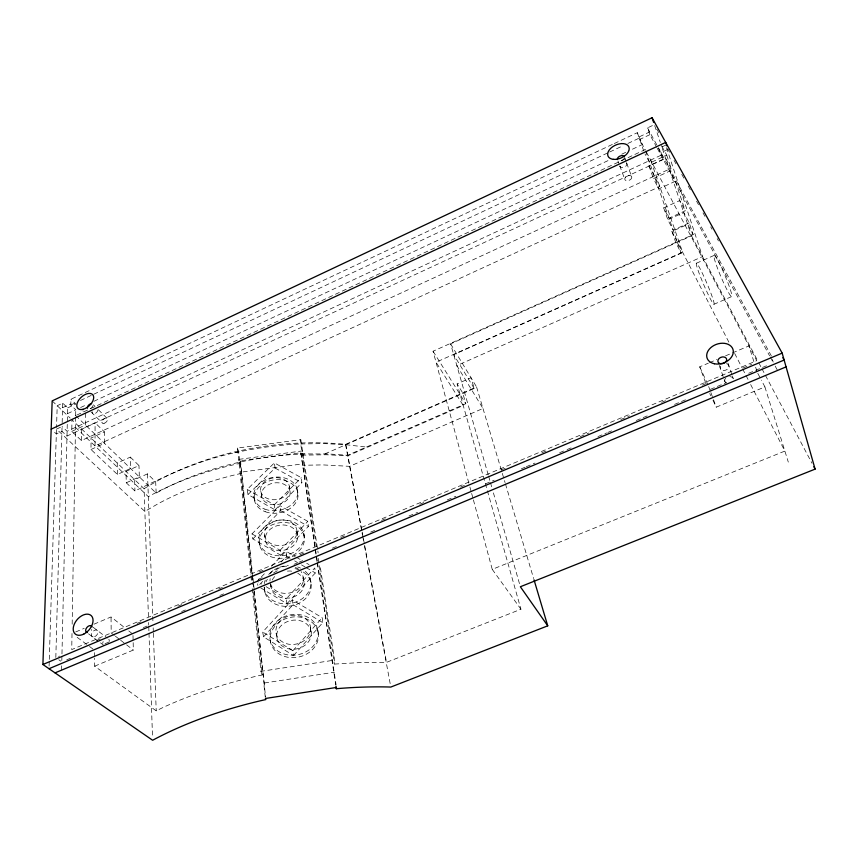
<?xml version="1.0" encoding="UTF-8"?>
<svg xmlns="http://www.w3.org/2000/svg" width="858" height="858" viewBox="0 0 858 858"><rect width="100%" height="100%" fill="white"/><g stroke="black" fill="none" stroke-linecap="round" stroke-linejoin="round"><path stroke-width="0.64" stroke-dasharray="4.29 3.22" d="M253.528 592.47L262.237 674.999L257.947 675.868A255.48 116.86 -9.6 0 0 162.634 707.657L156.22 710.853L94.627 666.183L94.637 658.247M94.648 656.928L94.648 651.63M81.467 440.54L81.607 429.011L95.077 422.769L95.034 445.978L659.813 186.54L648.959 165.841L665.561 158.14L671.117 168.34L81.467 440.54L71.761 431.381L71.986 419.819L144.09 488.685L148.445 617.149M117.407 474.442L117.235 463.041L130.309 457.11L130.588 468.479L117.407 474.442L90.991 449.517L91.045 438.02L104.408 431.864L95.077 422.769M72.008 633.515L71.74 649.592L756.756 360.682L645.784 150.911M72.169 624.152L75.643 416.999M75.665 415.712L75.772 409.223M316.355 546.396L300.697 443.951L300.772 439.682L237.462 448.048L251.394 580.705M67.514 413.653L75.761 409.792L70.817 405.008L70.935 399.238L613.084 144.09M61.594 670.13L61.701 665.411M61.819 660.542L61.937 655.19M61.969 653.882L67.643 407.893L62.688 403.121L57.207 405.705L56.531 427.499M666.516 147.694L702.52 256.596L456.853 365.615L482.979 408.472L349.635 466.334L322.737 464.897L302.402 465.283L302.509 463.899L241.366 472.104L241.827 473.294L240.068 473.67A211.282 122.458 -8.4 0 0 157.582 504.032L144.863 511.443L56.478 429.118L62.055 426.523L55.824 657.668L59.524 656.102M62.162 422.619L62.688 403.121M49.088 666.044L49.26 660.681M49.292 659.373L56.489 428.775M324.946 453.871L474.195 388.459L471.031 377.756L457.11 383.891L520.945 609.234L386.508 662.344L361.604 662.483L334.341 664.092L334.588 660.102L319.959 564.768M316.999 561.518L300.815 452.713L240.165 460.789L252.209 574.292M333.998 673.562L334.17 672.264L263.76 683.097L265.261 697.2M293.565 655.555L322.769 622.651L322.222 617.76L292.331 599.817L262.687 632.003L263.556 636.861L293.565 655.555L292.857 650.75L262.687 632.003M292.857 650.75L322.222 617.76M263.556 636.861L293.028 604.729L292.331 599.817M286.969 603.721L315.347 572.951L314.779 567.975L286.25 598.798L286.969 603.721L259.148 586.926M262.655 581.413L258.033 586.261L257.604 583.783M270.034 573.659L273.734 569.776M281.113 562.022L286.658 556.199L285.961 551.19L295.184 556.563M264.361 573.777L257.164 581.306L261.647 583.998M271.557 566.248L285.961 551.19M280.813 555.255L308.397 526.437L307.818 521.374L279.987 505.662L252.005 533.88L252.874 538.921L280.813 555.255L280.073 550.246L252.005 533.88M280.073 550.246L307.818 521.374M252.874 538.921L280.695 510.735L279.987 505.662M275.032 509.856L301.877 482.786L301.287 477.67L274.378 462.923L247.168 489.425L248.026 494.53L275.032 509.856L274.292 504.772L247.168 489.425M274.292 504.772L301.287 477.67M248.026 494.53L275.086 468.05L274.378 462.923M144.09 488.685L156.606 481.317A208.183 123.445 -8.2 0 1 342.685 444.069L345.538 444.369L476.565 386.937L505.072 482.625M75.665 415.604L156.156 493.103L157.089 492.578A209.727 122.962 -8.3 0 1 304.611 453.925L328.914 453.968L347.576 455.266L465.808 403.689L462.752 392.985L457.11 383.891M614.307 143.522L637.344 132.679L642.406 144.53L630.276 150.214M656.681 147.254L649.871 134.685L647.554 127.874L654.375 124.657L660.306 142.428M62.57 407.732L70.839 403.85M639.5 136.733L649.742 131.917M70.817 405.008L75.665 402.734M80.502 400.461L92.621 394.766M93.833 394.197L608.547 152.531M609.759 151.963L623.08 145.71M627.927 143.436L640.036 137.752M67.643 407.893L75.858 404.043L70.935 399.238M649.871 134.685L639.714 139.457L645.173 149.764M80.62 407.518L86.679 404.686M93.962 401.276L609.641 159.867M621.782 154.193L629.064 150.783M76.877 415.036L645.119 149.657M665.679 145.163L658.697 148.413L661.003 155.255L67.106 431.263L62.055 426.523M667.996 149.367L660.982 152.627L663.288 159.47L66.999 436.036L61.926 431.306L56.328 433.912L52.896 430.737M71.761 431.381L85.457 425.032L85.564 413.492L82.818 410.821M661.775 146.096L666.73 155.148L649.774 163.02L644.991 153.925M675.407 181.252L658.794 188.878L653.431 178.614L669.873 171.032L675.407 181.252L685.231 210.811L669.004 218.168L663.674 207.883L679.74 200.568L685.231 210.811M90.991 449.517L104.462 443.329L104.408 431.864M689.231 222.833L673.155 230.083L667.846 219.787L683.762 212.58L689.231 222.833L693.146 234.609L433.054 351.222L469.551 485.735M130.309 457.11L138.985 465.562L126.008 471.417L126.255 482.786L134.931 490.969C168.136 474.656 202.016 458.858 238.696 452.016L252.681 584.491M474.195 388.459L453.7 354.654L681.209 253.185L675.932 242.889L671.932 231.456L687.698 224.356L693.146 234.609M126.255 482.786L139.328 476.898L138.985 465.562M156.156 493.103L155.684 481.842L147.501 473.863L134.631 479.643L134.931 490.969M488.245 474.892L450.611 343.897L691.548 235.896L661.164 144.97M696.417 263.234L714.092 255.405M713.931 304.29A22.329 1.727 66.8 0 0 702.487 273.53A22.329 1.727 66.8 0 0 699.195 273.455A22.329 1.727 66.8 0 0 713.931 304.29L731.638 296.6A22.394 2.091 66.9 0 0 720.463 265.605A22.394 2.091 66.9 0 0 716.602 265.776A22.394 2.091 66.9 0 0 731.638 296.6M75.676 631.96L84.213 628.335M93.972 624.195L111.047 616.934L124.614 627.638M705.576 382.636L699.731 366.827L708.343 363.17M709.566 362.644L716.956 359.502M725.568 355.845L748.937 345.913L754.053 362.194M96.536 640.497L100.236 638.942M137.248 623.337L140.948 621.782M177.96 606.177L181.66 604.622M218.672 589.017L222.372 587.462M259.395 571.857L263.095 570.302M300.107 554.697L303.807 553.142M340.819 537.537L344.519 535.982M381.531 520.377L385.231 518.822M419.776 504.257L425.943 501.662M460.489 487.097L466.666 484.491M501.211 469.937L507.378 467.331M541.924 452.777L548.09 450.171M580.169 436.658L588.803 433.011M620.881 419.498L629.515 415.851M661.593 402.338L667.771 399.731M702.316 385.178L708.483 382.571M743.028 368.007L751.662 364.371M66.731 659.802L70.431 658.247M105.03 643.704L108.73 642.149M143.329 627.616L147.029 626.061M181.628 611.518L185.339 609.963M219.927 595.431L223.638 593.875M258.226 579.332L264.403 576.737M294.058 564.285L297.758 562.73M298.992 562.205L302.702 560.649M332.357 548.187L338.535 545.591M370.656 532.099L376.834 529.504M408.955 516.001L417.599 512.376M447.254 499.914L455.898 496.278M485.553 483.815L494.197 480.19M521.385 468.768L525.085 467.213M526.319 466.688L534.974 463.052M559.684 452.67L565.862 450.075M567.095 449.56L573.273 446.964M597.983 436.583L606.627 432.947M607.861 432.432L611.572 430.866M636.282 420.484L647.393 415.819M674.581 404.397L685.692 399.721M710.403 389.339L726.469 382.593M748.702 373.251L767.234 365.465M94.627 666.183L133.333 650.053L133.151 642.138M712.987 400.343L716.258 407.175L764.907 386.904L761.357 380.126M473.401 499.892L492.245 569.369L784.866 451.072L749.356 382.014M238.878 462.355L240.626 461.979L252.81 576.758M252.231 588.695L260.907 671.353L334.588 660.102M300.697 443.951L324.26 443.597L345.86 444.701L366.709 447.115M286.722 566.173L284.877 566.259A16.903 13.578 -9.8 0 0 273.691 571.943M287.419 571.117L289.918 570.999A16.817 13.546 -9.9 0 1 293.082 571.439M300.697 454.096L304.611 453.925M275.086 468.05L301.877 482.786M280.695 510.735L308.397 526.437M296.332 557.239L302.102 560.596M306.714 563.277L309.019 564.618M286.658 556.199L290.101 558.215M294.691 560.896L296.986 562.237M301.576 564.918L305.019 566.923M306.167 567.599L315.347 572.951M266.119 586.69L286.25 598.798M293.028 604.729L322.769 622.651M58.805 659.77L60.789 661.175M77.156 637.333L88.481 645.731M89.511 646.492L94.659 650.31M88.513 633.815L103.721 645.27M93.19 627.284L107.261 638.041M114.35 635.392L111.186 632.947L111.047 616.934M115.412 636.207L119.627 639.467M120.678 640.283L133.333 650.053M128.786 630.93L132.969 634.223M75.472 427.37L148.337 496.664C176.887 480.92 208.086 470.259 239.897 463.352L238.653 459.395L302.488 450.9L302.402 455.148L326.158 454.751L347.93 455.791L463.234 405.512L436.046 362.226L682.614 252.231L650.632 160.081M52.177 400.901L70.142 418.06M91.034 411.883L102.37 423.015M93.447 404.847L95.077 406.467M98.402 409.759L107.164 418.447M492.245 569.369L520.945 609.234M433.054 351.222L465.808 403.689M450.611 343.897L476.565 386.937M656.885 129.215L658.772 132.636M667.61 148.67L669.54 152.166M674.045 160.349L675.975 163.846M681.767 174.356L684.341 179.032M688.202 186.036L690.787 190.712M696.578 201.222L698.509 204.719M703.013 212.902L704.944 216.398M710.735 226.909L712.022 229.247M717.181 238.588L718.468 240.926M647.554 127.874L771.406 356.049M657.185 148.209L769.605 355.834M770.227 356.992L773.412 362.87L772.404 359.459M775.182 366.119L777.53 370.463M691.548 235.896L758.182 361.679M758.804 362.859L761.314 367.578M761.936 368.758L811.968 463.213M757.796 373.337L760.756 378.989M671.932 231.456L729.15 342.717M734.663 353.432L742.009 367.728M742.62 368.919L748.744 380.823M626.651 163.117L631.778 176.877A3.711 2.338 -23.8 0 1 627.059 180.748A3.711 2.338 -23.8 0 1 626.061 176.78A3.711 2.338 -23.8 0 1 631.778 176.877M620.152 166.774L619.894 166.227L624.817 179.386M699.731 366.827L708.225 385.349M709.716 393.511L710.799 395.785M264.232 684.191L253.754 588.888M240.165 460.789L240.626 461.979M617.921 160.95L618.747 163.181M624.753 157.765L625.986 161.122M708.676 386.561L710.456 391.409M710.896 392.621L716.258 407.175M260.907 671.353L262.237 674.999M645.548 150.879L681.209 253.185M719.283 365.433L723.755 378.249M724.173 379.429L724.999 381.799M637.344 132.679L643.961 151.576M648.959 165.841L653.431 178.614M663.674 207.883L667.846 219.787M727.938 363.041L731.938 374.796M732.346 375.986L733.161 378.367M666.73 155.148L671.117 168.34M270.474 584.63L271.911 590.486A16.817 13.546 -9.9 0 0 285.071 598.24L289.478 598.026A16.817 13.546 -9.9 0 0 304.107 581.917L302.381 573.627A16.903 13.578 -9.8 0 0 301.051 571.589M304.107 581.917L303.003 578.549A16.817 13.546 -9.9 0 0 297.812 573.273M755.63 367.203L757.206 372.211M260.768 491.355L261.229 492.824A14.532 10.95 -8.3 0 0 274.946 499.721L276.984 499.506A14.532 10.95 -8.3 0 0 289.436 486.679L289.092 485.188A14.532 10.95 -8.3 0 0 276.169 477.681L274.163 477.799A14.532 10.95 -8.3 0 0 260.768 491.355L262.012 497.865A14.457 10.939 -8.3 0 0 275.675 504.761L277.692 504.547A14.457 10.939 -8.3 0 0 290.09 491.731L289.436 486.679M764.907 386.904L788.309 462.097M237.462 448.048L238.696 452.016M270.442 583.376L271.117 585.574A16.903 13.578 -9.8 0 0 284.352 593.35L288.781 593.135A16.903 13.578 -9.8 0 0 303.496 576.994M505.448 483.912L533.633 578.528M488.61 476.179L490.09 481.327M490.454 482.614L491.934 487.752M493.414 492.9L519.626 584.18M469.905 487.022L471.299 492.17M471.653 493.457L473.048 498.605M290.09 491.731L289.736 490.25A14.457 10.939 -8.3 0 0 276.877 482.754L274.882 482.861A14.457 10.939 -8.3 0 0 261.561 496.407M264.543 535.124L264.95 536.861A16.366 12.72 -8.9 0 0 279.794 545.581L282.089 545.42A16.366 12.72 -8.9 0 0 296.718 529.311L296.117 527.627A16.366 12.72 -8.9 0 0 282.808 519.959L280.555 519.991A16.366 12.72 -8.9 0 0 264.543 535.124L265.744 541.848A16.281 12.698 -9 0 0 280.512 550.557L282.797 550.396A16.281 12.698 -9 0 0 297.351 534.309L296.761 532.636A16.281 12.698 -9 0 0 283.505 524.967L281.263 525.01A16.281 12.698 -9 0 0 265.347 540.122M345.86 444.701L361.937 530.78M362.183 532.099L363.17 537.365M363.406 538.674L364.393 543.94M364.639 545.259L386.508 662.344M345.538 444.369L362.387 534.652M362.634 535.971L363.61 541.226M364.586 546.482L390.572 685.746M270.227 640.25L270.645 642.685M264.521 589.843L264.94 592.331M259.18 542.664L259.599 545.195M253.796 496.106L254.59 500.965M276.115 633.215L276.898 638.02M300.772 439.682L318.136 552.852M318.168 558.301L334.341 664.092M300.815 452.713L317.342 561.486M317.535 562.805L336.089 684.92M317.192 562.837L335.725 684.941M296.997 531.059L297.629 536.057M310.575 627.241A17.492 14.522 -11 0 1 286.293 643.639A17.492 14.522 -11 0 1 282.99 618.704A17.492 14.522 -11 0 1 310.575 627.241L311.175 632.056A17.396 14.489 -11.1 0 1 287.033 648.423A17.396 14.489 -11.1 0 1 283.73 623.541A17.396 14.489 -11.1 0 1 311.175 632.056M303.882 533.858L304.182 536.4A22.791 17.782 -9 0 1 270.27 554.107A22.791 17.782 -9 0 1 269.938 523.176A22.791 17.782 -9 0 1 304.129 536.325M297.522 490.132L297.833 492.696M310.66 580.469L310.95 582.968M317.889 630.233A24.356 20.281 -11.1 0 1 285.253 654.354A24.356 20.281 -11.1 0 1 278.753 619.83A24.356 20.281 -11.1 0 1 317.889 630.233L318.179 632.678A24.292 20.26 -11.2 0 1 285.639 656.767A24.292 20.26 -11.2 0 1 279.14 622.286A24.292 20.26 -11.2 0 1 318.179 632.678M252.96 578.077L253.518 583.386M253.657 584.716L254.225 590.014M254.365 591.344L265.583 697.007M252.349 575.611L252.917 580.92M253.056 582.25L253.614 587.558M147.501 473.863L152.971 622.5M153.164 627.852L153.314 631.874M153.357 633.204L156.22 710.853M148.627 622.5L148.724 625.182M148.766 626.522L148.949 631.874M148.992 633.204L152.531 737.58M133.001 635.542L133.119 640.819M235.017 452.734A223.23 131.027 -8.3 0 1 302.123 443.843M626.158 162.698A3.754 2.338 -24 0 1 624.656 166.945A3.754 2.338 -24 0 1 619.851 165.937M97.898 409.888A3.346 1.963 -42.5 0 1 94.734 413.685A3.346 1.963 -42.5 0 1 92.396 411.84M729.836 376.662A4.429 3.303 -18.1 0 1 733.354 380.083M726.286 383.054A4.429 3.303 -18.1 0 1 724.817 380.094M725.16 379.204A4.429 3.303 -18.1 0 1 725.761 378.378M726.426 363.685A4.494 3.314 -18.5 0 1 728.549 367.889A4.494 3.314 -18.5 0 1 722.704 370.356A4.494 3.314 -18.5 0 1 720.602 366.151M108.805 639.264A3.968 2.617 -50 0 1 109.148 641.548M102.756 643.403A3.968 2.617 -50 0 1 103.185 641.623M303.357 572.05A23.488 18.951 -10 0 1 296.546 604.397A23.488 18.951 -10 0 1 264.575 587.044M266.001 581.799A23.488 18.951 -10 0 1 267.364 579.311M273.638 572.972A23.488 18.951 -10 0 1 279.236 570.044M295.013 568.661A23.488 18.951 -10 0 1 298.005 569.465M269.991 580.995A16.903 13.578 -9.8 0 1 270.184 578.603M295.366 567.438A16.903 13.578 -9.8 0 1 300.225 570.667M270.871 587.087A16.817 13.546 -9.9 0 1 270.817 584.706M272.201 580.04A16.817 13.546 -9.9 0 1 276.737 574.839M305.309 571.289A23.552 18.973 -9.9 0 1 296.224 601.919A23.552 18.973 -9.9 0 1 264.103 587.226M264.264 583.665A23.552 18.973 -9.9 0 1 265.229 580.158M268.704 574.485A23.552 18.973 -9.9 0 1 278.861 567.535M279.869 567.17A23.552 18.973 -9.9 0 1 288.342 565.636M297.672 566.956A23.552 18.973 -9.9 0 1 300.482 568.082M624.41 157.904A3.775 2.338 -24.1 0 1 619.24 160.854M92.9 405.684A3.357 1.952 -42.4 0 1 91.592 407.722M90.905 408.279A3.357 1.952 -42.4 0 1 90.176 408.698M91.785 629.493A4.043 2.617 -49.6 0 1 91.259 630.383M104.065 423.316A3.314 1.963 -42.6 0 0 107.443 418.876A3.314 1.963 -42.6 0 0 102.788 419.991A3.314 1.963 -42.6 0 0 104.065 423.316M94.691 636.679A4.011 2.617 -49.7 0 0 97.533 630.651A4.011 2.617 -49.7 0 0 91.86 633.065A4.011 2.617 -49.7 0 0 94.691 636.679M270.656 556.628A22.737 17.771 -9.1 0 0 304.429 538.867A22.737 17.771 -9.1 0 0 270.324 525.718A22.737 17.771 -9.1 0 0 270.656 556.628M265.251 511.7A22.029 16.699 -8.4 0 0 298.058 495.012A22.029 16.699 -8.4 0 0 265.058 482.657A22.029 16.699 -8.4 0 0 265.251 511.7M264.865 509.148A22.094 16.71 -8.3 0 0 297.747 492.449A22.094 16.71 -8.3 0 0 264.672 480.083A22.094 16.71 -8.3 0 0 264.865 509.148"/><path stroke-width="1.29" d="M336.293 688.738L336.475 687.451L265.401 698.487L265.862 699.56L263.814 700.01A241.999 108.419 -9.7 0 0 152.627 740.261L42.9 664.5L52.177 400.901L652.059 117.739L782.164 353.11L815.1 469.122L520.366 586.743L547.736 625.836L390.808 687.065L387.484 686.958A241.999 108.419 -9.7 0 0 340.862 688.341L336.293 688.738L335.918 686.207M51.19 429.139L665.701 142.417L666.848 145.892M42.9 664.5L782.164 353.11M49.003 668.714L784.126 360.038L782.839 357.7M55.041 672.876L786.067 366.881M813.845 466.752L815.1 469.122M652.059 117.739L653.603 122.351M534.019 579.804L547.736 625.836M617.342 159.245A3.775 2.338 -24.1 0 1 620.323 155.963A3.775 2.338 -24.1 0 1 624.334 156.639M87.473 408.226A3.357 1.952 -42.4 0 1 88.492 405.287A3.357 1.952 -42.4 0 1 91.602 403.668M87.269 632.582A4.043 2.617 -49.6 0 1 86.948 627.391A4.043 2.617 -49.6 0 1 92.117 626.908M722.64 363.685A4.526 3.314 -18.7 0 1 718.135 359.792A4.526 3.314 -18.7 0 1 725.407 357.496A4.526 3.314 -18.7 0 1 723.766 363.331M613.427 159.352A11.39 7.003 -24.2 0 0 629.204 148.413A11.39 7.003 -24.2 0 0 612.687 146.729A11.39 7.003 -24.2 0 0 613.427 159.352M83.044 409.309A10.135 5.856 -42.4 0 0 93.425 395.806A10.135 5.856 -42.4 0 0 79.279 399.356A10.135 5.856 -42.4 0 0 83.044 409.309M83.87 634.041A12.194 7.872 -49.5 0 0 91.334 615.722A12.194 7.872 -49.5 0 0 74.185 624.42A12.194 7.872 -49.5 0 0 83.87 634.041M714.382 363.76A13.653 9.964 -18.9 0 0 733.268 350.74A13.653 9.964 -18.9 0 0 712.344 346.439A13.653 9.964 -18.9 0 0 714.382 363.76"/></g></svg>
